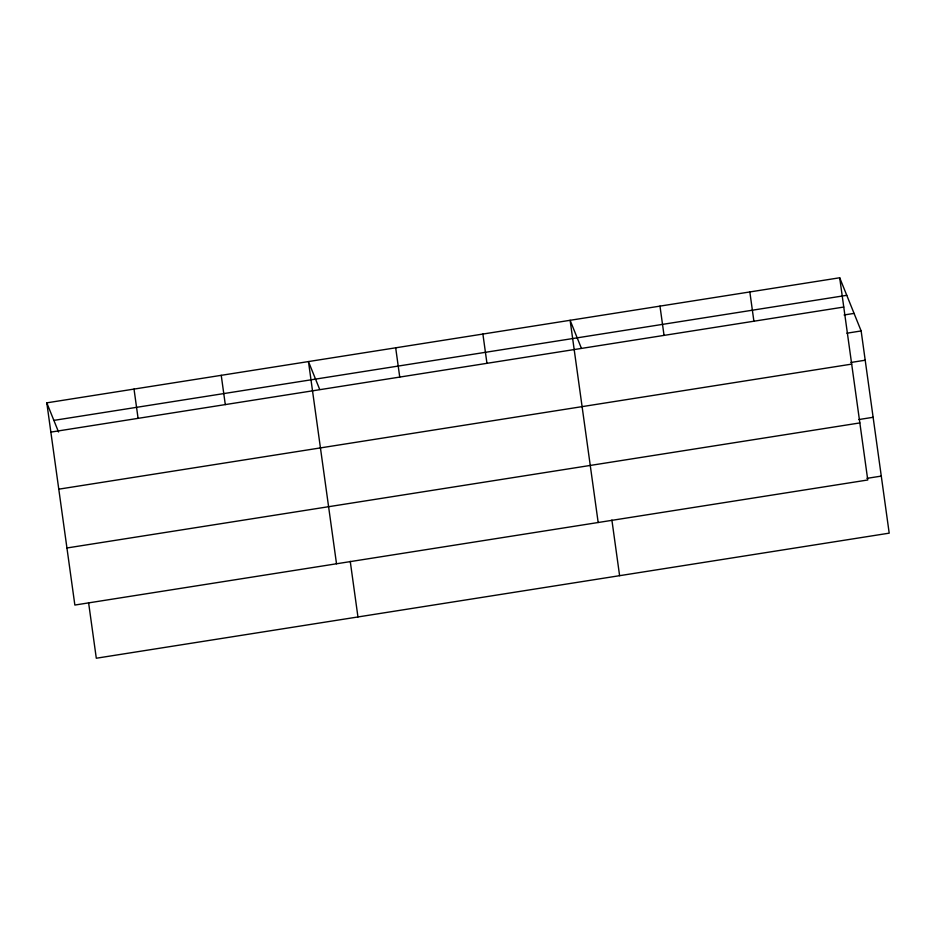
<?xml version="1.0" encoding="UTF-8"?>
<svg xmlns="http://www.w3.org/2000/svg" width="936" height="936" viewBox="0 0 936 936"><rect width="100%" height="100%" fill="white"/><g stroke="black" fill="none" stroke-linecap="round" stroke-linejoin="round"><path stroke-width="1.4" d="M839.697 277.77L867.766 479.981L74.857 605.054L46.8 402.843L839.697 277.77L861.143 330.946L889.2 533.157L96.303 658.23L88.581 602.585M53.878 420.381L846.776 295.32M50.86 432.104L843.769 307.043M844.085 314.976L854.065 313.396M846.881 333.204L861.143 330.946M850.941 362.466L865.203 360.22M58.781 489.177L851.678 364.116M858.862 419.539L873.124 417.292M66.936 547.981L859.845 422.92M867.017 478.343L881.279 476.096M581.35 348.169L570.118 320.299L598.174 522.51M319.702 389.446L308.459 361.565L336.515 563.776M46.8 402.843L58.558 432.011M749.841 291.95L753.901 321.224M659.974 306.119L664.045 335.392M611.887 520.042L619.609 575.687M482.894 334.047L486.954 363.32M395.682 347.806L399.742 377.079M350.24 561.308L357.95 616.953M221.235 375.324L225.295 404.598M134.023 389.084L138.083 418.357"/></g></svg>
